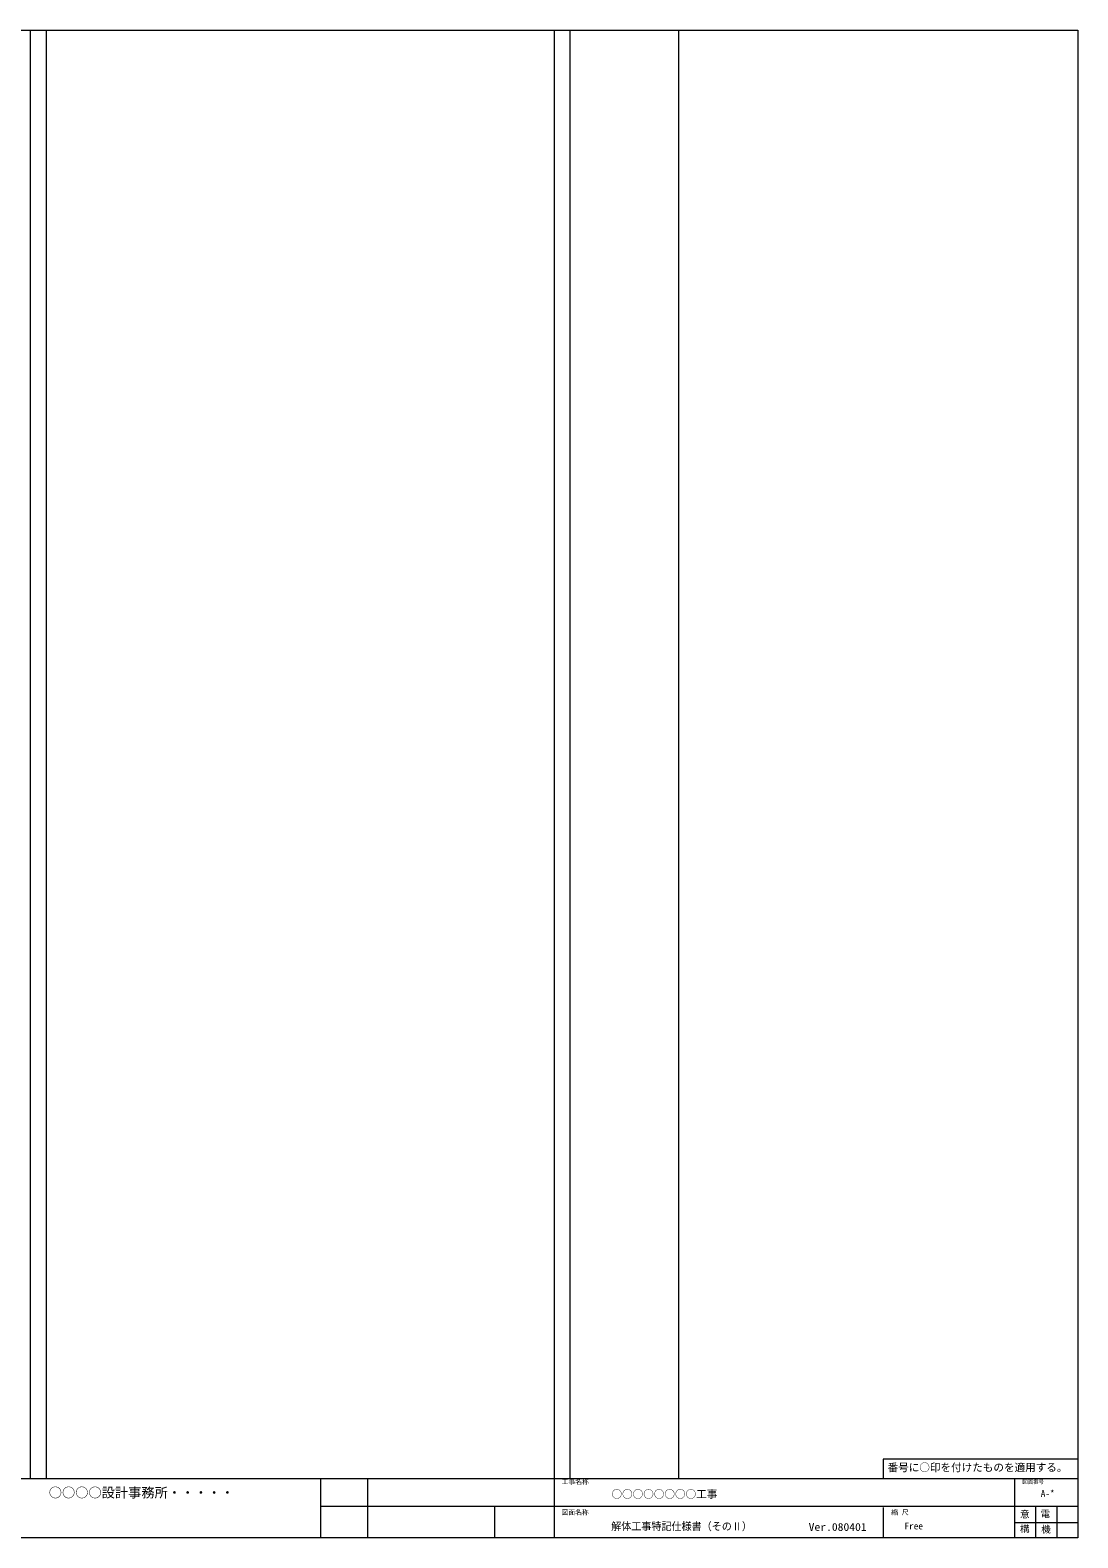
# Model space of a CAD drawing. Units: millimetres on the paper. Extents: x -396 to 396, y -284 to 286.
# Drawn here: x 0 to 396, y -284 to 286 of the extents above; entities that cross this region are included whole.
import ezdxf
from ezdxf.enums import TextEntityAlignment as Align

# ---------------------------------------------------------------- set-up
doc = ezdxf.new("R2010")
doc.units = ezdxf.units.MM
for name, color, linetype, lineweight in [('0-1_文字', 5, 'Continuous', 9), ('0-2_文字', 4, 'Continuous', 9), ('0-3_文字', 4, 'Continuous', 9), ('0-F_ﾀｲﾄﾙ', 7, 'Continuous', 9)]:
    doc.layers.add(name, color=color, linetype=linetype, lineweight=lineweight)
doc.styles.add('ＭＳ ゴシック', font='')
doc.styles.get('ＭＳ ゴシック').set_extended_font_data('MS Gothic')

msp = doc.modelspace()

# ---------------------------------------------------------------- linework, layer by layer
at = {"layer": '0-1_文字', "color": 7}
for p, q in [((-395.577, -261.132), (396.422, -261.132)), ((110.172, -261.132), (110.172, -283.548)), ((127.923, -261.132), (127.923, -283.548)), ((198.422, -259.532), (198.422, -283.548)), ((372.422, -261.132), (372.422, -283.548)), ((110.172, -271.632), (396.422, -271.632)), ((175.923, -271.632), (175.923, -283.548)), ((322.89, -272.016), (322.89, -283.548)), ((380.422, -271.632), (380.422, -283.548)), ((388.422, -271.632), (388.422, -283.548)), ((372.422, -277.782), (396.422, -277.782)), ((396.422, -283.548), (-395.577, -283.548))]:
    msp.add_line(p, q, dxfattribs=at)
msp.add_lwpolyline([(396.422, -253.74), (322.89, -253.74), (322.89, -261.132)], dxfattribs=at)
at = {"layer": '0-2_文字'}
msp.add_line((6.423, 286.452), (6.423, -261.048), dxfattribs=at)
at = {"layer": '0-3_文字'}
for p, q in [((204.422, 286.452), (204.422, -261.132)), ((245.422, 286.452), (245.422, -261.132))]:
    msp.add_line(p, q, dxfattribs=at)
at = {"layer": '0-F_ﾀｲﾄﾙ'}
for p, q in [((0.423, 286.452), (0.423, -261.048)), ((198.422, 286.452), (198.422, -261.048))]:
    msp.add_line(p, q, dxfattribs=at)
msp.add_lwpolyline([(-395.577, 286.452), (396.422, 286.452), (396.422, -283.548)], dxfattribs=at)

# ---------------------------------------------------------------- texts
at = {"layer": '0-1_文字', "color": 7, "style": 'ＭＳ ゴシック'}
for s, height, p in [('番号に○印を付けたものを適用する。', 2.933, (324.492, -259.288)), ('工事名称', 1.833, (201.283, -263.782)), ('図面番号', 1.466, (375.422, -263.532)), ('○○○○設計事務所・・・・・', 3.666, (7.432, -269.384)), ('○○○○○○○○工事', 2.933, (220.136, -269.384)), ('A-*', 2.566, (382.401, -268.832)), ('図面名称', 1.833, (201.283, -275.382)), ('縮 尺', 1.833, (325.89, -275.382)), ('意', 2.566, (374.587, -276.695)), ('電', 2.566, (382.309, -276.557)), ('Free', 2.566, (330.89, -281.132)), ('構', 2.566, (374.541, -282.211)), ('機', 2.566, (382.585, -282.395))]:
    msp.add_text(s, height=height, dxfattribs=at).set_placement(p, align=Align.BOTTOM_LEFT)
at = {"layer": '0-1_文字', "color": 7, "style": 'ＭＳ ゴシック', "width": 0.95}
msp.add_text('解体工事特記仕様書（そのⅡ）', height=2.933, dxfattribs=at).set_placement((220.025, -281.545), align=Align.BOTTOM_LEFT)
at = {"layer": '0-F_ﾀｲﾄﾙ', "color": 3, "style": 'ＭＳ ゴシック', "width": 1.1}
msp.add_text('Ver.080401', height=2.933, dxfattribs=at).set_placement((294.657, -281.786), align=Align.BOTTOM_LEFT)

doc.saveas('drawing.dxf')
